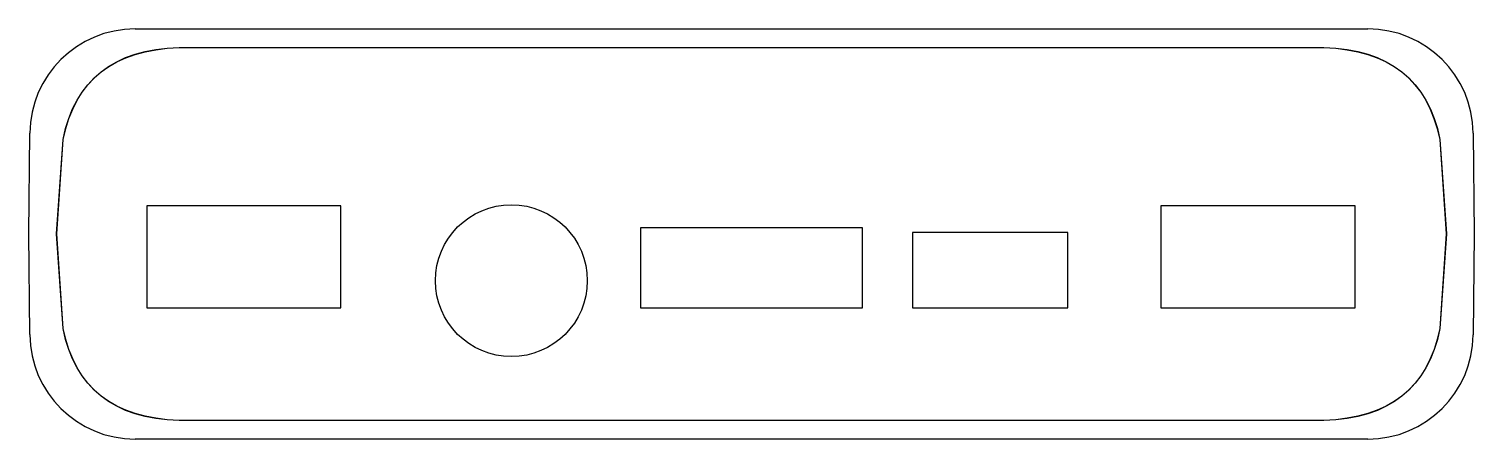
# Model space of a CAD drawing. Extents: x 14.34 to 16.9, y 6.22 to 6.94.
import ezdxf

# ---------------------------------------------------------------- set-up
doc = ezdxf.new("R2010")
doc.units = 0
doc.header["$LTSCALE"] = 0.5
doc.layers.add('VISIBLE', color=7, linetype='CONTINUOUS')

msp = doc.modelspace()

# ---------------------------------------------------------------- linework, layer by layer
at = {"layer": 'VISIBLE'}
for p, q in [((14.5266, 6.9434), (16.7144, 6.9434)), ((14.6046, 6.9105), (14.6046, 6.9102)), ((14.6046, 6.9105), (16.6364, 6.9105)), ((14.6046, 6.9102), (16.6364, 6.9102)), ((16.6364, 6.9105), (16.6364, 6.9102)), ((14.338, 6.5793), (14.3396, 6.7581)), ((14.3872, 6.5793), (14.3986, 6.7473)), ((14.3876, 6.5793), (14.399, 6.7472)), ((14.3986, 6.7473), (14.399, 6.7472)), ((16.8424, 6.7473), (16.842, 6.7472)), ((16.842, 6.7472), (16.8534, 6.5793)), ((16.8424, 6.7473), (16.8537, 6.5793)), ((16.9014, 6.7581), (16.903, 6.5793)), ((14.8916, 6.6293), (14.5471, 6.6293)), ((14.5471, 6.6293), (14.5471, 6.4482)), ((14.8916, 6.4482), (14.8916, 6.6293)), ((16.3471, 6.6293), (16.3471, 6.4482)), ((16.6916, 6.6293), (16.3471, 6.6293)), ((16.6916, 6.4482), (16.6916, 6.6293)), ((14.3396, 6.4006), (14.338, 6.5793)), ((14.3986, 6.4113), (14.3872, 6.5793)), ((14.3872, 6.5793), (14.3876, 6.5793)), ((14.399, 6.4113), (14.3876, 6.5793)), ((15.8173, 6.5903), (15.4236, 6.5903)), ((15.4236, 6.5903), (15.4236, 6.4482)), ((15.8173, 6.4482), (15.8173, 6.5903)), ((15.9065, 6.5821), (15.9065, 6.4482)), ((16.1821, 6.5821), (15.9065, 6.5821)), ((16.1821, 6.4482), (16.1821, 6.5821)), ((16.8534, 6.5793), (16.842, 6.4113)), ((16.8537, 6.5793), (16.8424, 6.4113)), ((16.8537, 6.5793), (16.8534, 6.5793)), ((16.903, 6.5793), (16.9014, 6.4005)), ((14.5471, 6.4482), (14.8916, 6.4482)), ((15.4236, 6.4482), (15.8173, 6.4482)), ((15.9065, 6.4482), (16.1821, 6.4482)), ((16.3471, 6.4482), (16.6916, 6.4482)), ((14.3986, 6.4113), (14.399, 6.4113)), ((16.8424, 6.4113), (16.842, 6.4113)), ((16.6364, 6.2484), (14.6046, 6.2484)), ((14.6046, 6.248), (14.6046, 6.2484)), ((16.6364, 6.248), (14.6046, 6.248)), ((16.6364, 6.248), (16.6364, 6.2484)), ((16.7144, 6.2151), (14.5266, 6.2151))]:
    msp.add_line(p, q, dxfattribs=at)
msp.add_circle((15.1943, 6.4964), 0.1348, dxfattribs=at)
for centre, start, end in [((14.5266, 6.7564), 90, 179.5), ((16.7144, 6.7564), 0.5, 90), ((14.5266, 6.4021), 180.4706, 270), ((16.7144, 6.4021), 270, 359.5)]:
    msp.add_arc(centre, 0.187, start, end, dxfattribs=at)
for points in [[(14.3986, 6.7473), (14.42, 6.8527), (14.4886, 6.9072), (14.6046, 6.9105)], [(14.399, 6.7472), (14.4203, 6.8526), (14.4887, 6.9068), (14.6046, 6.9102)], [(16.6364, 6.9105), (16.7522, 6.9071), (16.8209, 6.8527), (16.8424, 6.7473)], [(16.6364, 6.9102), (16.7521, 6.9068), (16.8206, 6.8525), (16.842, 6.7472)], [(14.6046, 6.248), (14.4886, 6.2514), (14.42, 6.3058), (14.3986, 6.4113)], [(14.6046, 6.2484), (14.4887, 6.2517), (14.4203, 6.306), (14.399, 6.4113)], [(16.842, 6.4113), (16.8207, 6.306), (16.7523, 6.2517), (16.6364, 6.2484)], [(16.8424, 6.4113), (16.821, 6.3058), (16.7524, 6.2514), (16.6364, 6.248)]]:
    msp.add_open_spline(points, degree=3, dxfattribs=at)

doc.saveas('drawing.dxf')
